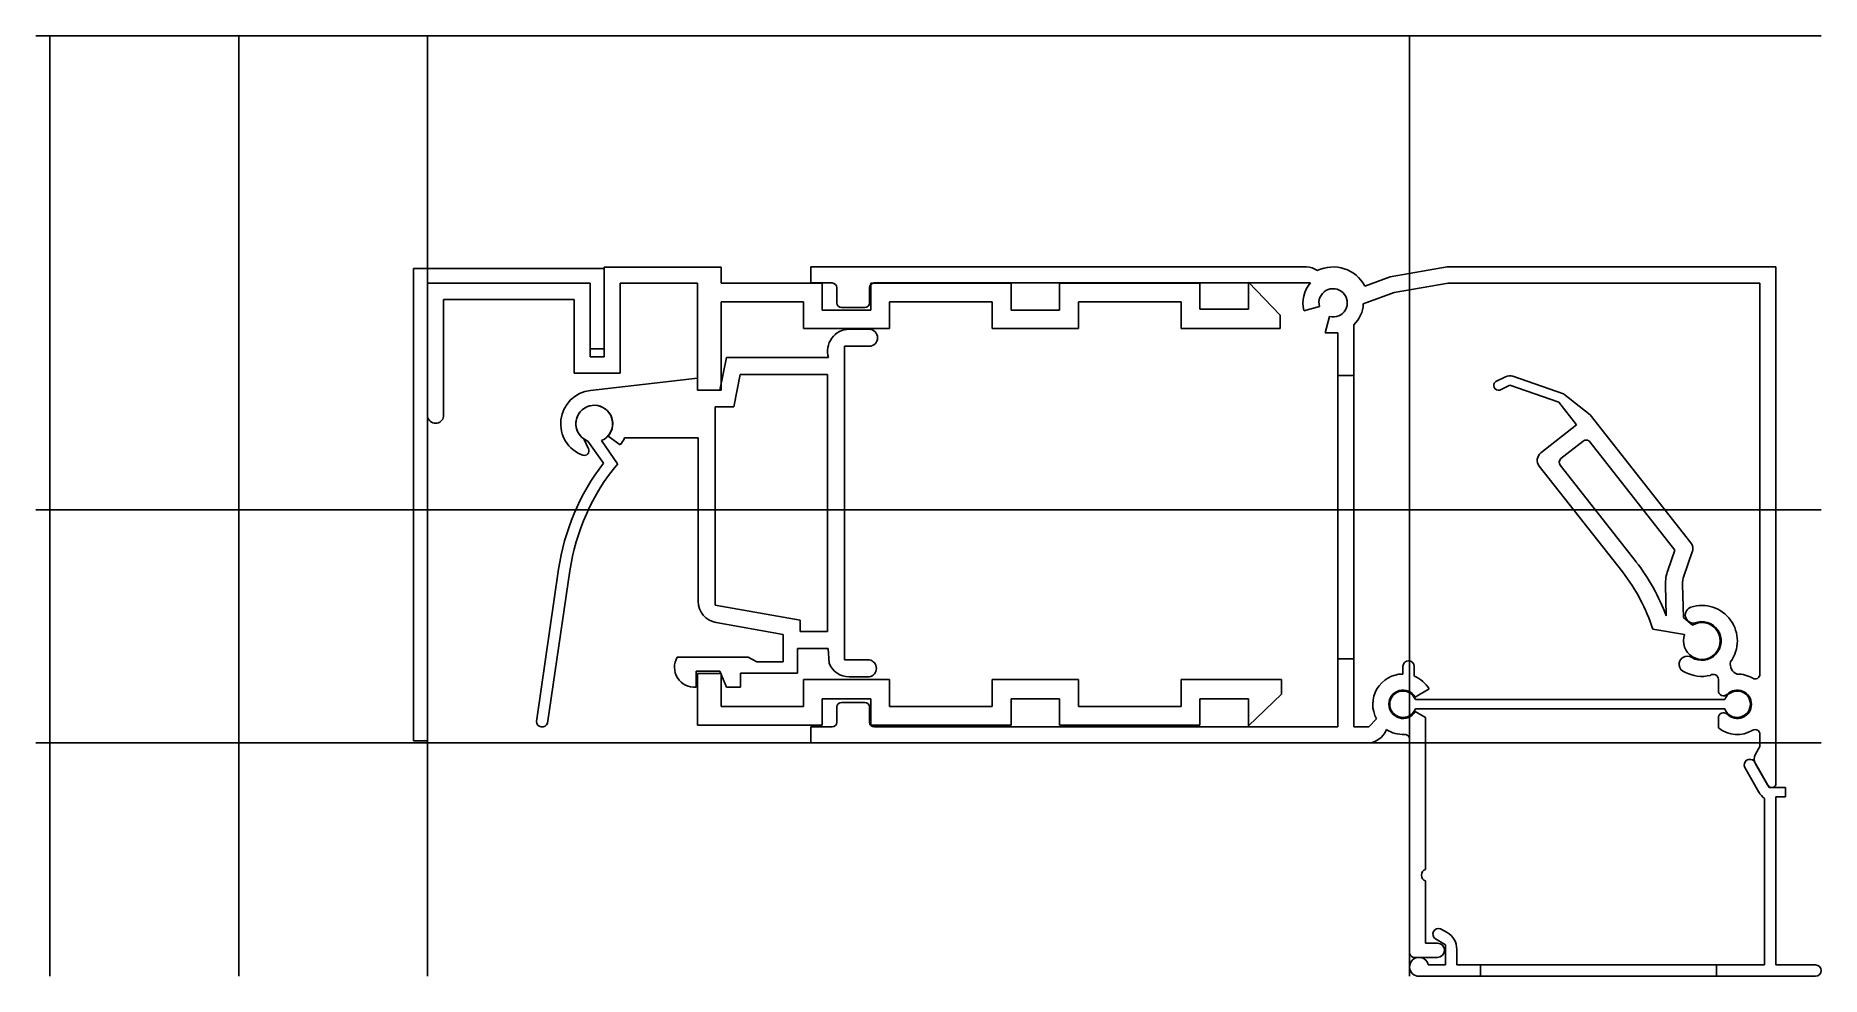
# Model space of a CAD drawing. Extents: x -146 to 44, y -25 to 75.
import ezdxf

# ---------------------------------------------------------------- set-up
doc = ezdxf.new("R2010")
doc.units = 0
doc.layers.get('0').update_dxf_attribs({"linetype": 'CONTINUOUS'})

msp = doc.modelspace()

# ---------------------------------------------------------------- linework, layer by layer
at = {"linetype": 'CONTINUOUS'}
for p, q in [((43.6, 74.88), (-145.5, 74.88)), ((-144, -24.7), (-144, 74.88)), ((-124, -24.7), (-124, 74.88)), ((-104, -24.7), (-104, 74.88)), ((0, -24.7), (0, 74.88)), ((-85.3, 50.22), (-105.5, 50.22)), ((-105.5, 50.22), (-105.5, 0.22)), ((-72.9, 50.37), (-85.3, 50.37)), ((-85.3, 50.37), (-85.3, 40.87)), ((-85.3, 41.72), (-85.3, 50.22)), ((-72.9, 48.67), (-72.9, 50.37)), ((-10.92, 50.4), (-63.4, 50.4)), ((-63.4, 50.4), (-63.4, 48.7)), ((-2.04, 49.34), (-4.73, 48.36)), ((3.99, 50.4), (-2.04, 49.34)), ((38.8, 50.4), (3.99, 50.4)), ((38.8, -4.43), (38.8, 50.4)), ((-104, 0.22), (-104, 48.69)), ((-104, 48.69), (-86.79, 48.69)), ((-86.79, 48.67), (-104, 48.67)), ((-104, 48.67), (-104, 34.58)), ((-86.79, 48.69), (-86.79, 41.72)), ((-86.79, 40.87), (-86.79, 48.67)), ((-83.6, 39.17), (-83.6, 48.67)), ((-83.6, 48.67), (-75.4, 48.67)), ((-75.4, 48.67), (-75.4, 37.37)), ((-62.2, 48.67), (-72.9, 48.67)), ((-63.4, 48.7), (-61.16, 48.7)), ((-62.2, 45.82), (-62.2, 48.67)), ((-60.66, 48.2), (-60.66, 46.6)), ((-57.2, 46.6), (-57.2, 48.2)), ((-42.2, 48.67), (-57.07, 48.67)), ((-57.07, 48.67), (-57.07, 45.82)), ((-56.7, 48.7), (-10.51, 48.7)), ((-42.2, 45.82), (-42.2, 48.67)), ((-22.2, 48.67), (-37.07, 48.67)), ((-37.07, 48.67), (-37.07, 45.82)), ((-22.2, 45.92), (-22.2, 48.67)), ((-13.71, 45.29), (-17.07, 48.8)), ((-17.07, 48.8), (-17.07, 45.92)), ((-4.9, 46.49), (-1.62, 47.68)), ((-1.62, 47.68), (4.09, 48.69)), ((4.09, 48.69), (37.1, 48.69)), ((37.1, 48.69), (37.1, 7.27)), ((-102.3, 34.58), (-102.3, 46.97)), ((-102.3, 46.97), (-88.49, 46.97)), ((-88.49, 46.97), (-88.49, 39.17)), ((-72.9, 37.37), (-72.9, 46.72)), ((-72.9, 46.72), (-64.2, 46.72)), ((-64.2, 46.72), (-64.2, 43.87)), ((-57.07, 45.82), (-62.2, 45.82)), ((-60.16, 46.1), (-57.7, 46.1)), ((-55.07, 43.87), (-55.07, 46.72)), ((-55.07, 46.72), (-44.2, 46.72)), ((-44.2, 46.72), (-44.2, 43.87)), ((-37.07, 45.82), (-42.2, 45.82)), ((-35.07, 43.87), (-35.07, 46.72)), ((-35.07, 46.72), (-24.2, 46.72)), ((-24.2, 46.72), (-24.2, 43.87)), ((-17.07, 45.92), (-22.2, 45.92)), ((-11.19, 45.77), (-9.55, 46.21)), ((-64.2, 43.87), (-55.07, 43.87)), ((-57.24, 43.8), (-59.34, 43.8)), ((-44.2, 43.87), (-35.07, 43.87)), ((-24.2, 43.87), (-13.71, 43.87)), ((-13.71, 43.87), (-13.71, 45.29)), ((-8.47, 45.15), (-8.94, 43.41)), ((-5.9, 38.9), (-5.9, 44.28)), ((-86.79, 41.72), (-85.3, 41.72)), ((-59.84, 8.8), (-59.84, 42)), ((-59.84, 42), (-57.24, 42)), ((-8.94, 43.41), (-7.6, 43.41)), ((-7.6, 43.41), (-7.6, 38.9)), ((-85.3, 40.87), (-86.79, 40.87)), ((-72.34, 40.8), (-73.05, 37.37)), ((-61.53, 40.8), (-72.34, 40.8)), ((-88.49, 39.17), (-83.6, 39.17)), ((-75.4, 38.62), (-86.75, 37.33)), ((-75.4, 37.37), (-75.4, 38.62)), ((-71.58, 35.6), (-70.88, 39)), ((-70.88, 39), (-61.64, 39)), ((-61.64, 39), (-61.64, 11.8)), ((-7.6, 38.9), (-5.9, 38.9)), ((-5.9, 38.9), (-7.6, 38.9)), ((-7.6, 38.9), (-7.6, 8.9)), ((-5.9, 8.9), (-5.9, 38.9)), ((10.16, 38.78), (9.12, 38.27)), ((9.56, 37.37), (10.6, 37.89)), ((10.6, 37.89), (15.79, 36.08)), ((16.31, 36.97), (10.93, 38.83)), ((-75.4, 37.37), (-72.9, 37.37)), ((-73.05, 37.37), (-75.4, 37.37)), ((15.79, 36.08), (17.68, 33.69)), ((19.13, 34.75), (16.31, 36.97)), ((-73.54, 14.6), (-73.54, 35.6)), ((-73.54, 35.6), (-71.58, 35.6)), ((29.78, 21.19), (19.13, 34.75)), ((-86.95, 31.16), (-87.46, 32.2)), ((-84.89, 32.5), (-83.6, 31.55)), ((-83.13, 32.3), (-75.34, 32.3)), ((-75.34, 32.3), (-75.34, 15.02)), ((17.68, 33.69), (13.9, 30.72)), ((-87.02, 31.97), (-85.37, 29.62)), ((-83.87, 29.57), (-85.58, 32.01)), ((16.03, 30.11), (18.39, 31.96)), ((19.1, 31.88), (28.1, 20.42)), ((13.73, 29.32), (22.57, 18.07)), ((23.98, 19.19), (15.95, 29.41)), ((-145.5, 24.7), (43.6, 24.7)), ((28.1, 20.42), (27.34, 18.27)), ((29.04, 17.67), (29.94, 20.24)), ((-90.12, 18.39), (-92.48, 2.29)), ((-91.29, 2.11), (-88.93, 18.21)), ((27.1, 16.73), (27.18, 13.45)), ((28.99, 13.3), (28.9, 16.78)), ((-64.54, 13.01), (-73.54, 14.6)), ((29.96, 12.48), (28.99, 13.3)), ((-73.44, 12.75), (-66.34, 11.5)), ((-66.34, 11.5), (-66.34, 8.6)), ((-64.54, 11.8), (-64.54, 13.01)), ((-61.64, 11.8), (-64.54, 11.8)), ((25.76, 12.05), (29.13, 11.5)), ((-64.84, 7.4), (-64.84, 10)), ((-64.84, 10), (-61.58, 10)), ((-61.58, 10), (-61.48, 8.46)), ((-70.05, 9.1), (-77.56, 9.1)), ((-75.56, 5.9), (-75.56, 7.6)), ((-75.56, 7.6), (-73.04, 7.6)), ((-73.04, 7.6), (-72.34, 5.9)), ((-69.14, 8.6), (-70.05, 9.1)), ((-66.34, 8.6), (-69.14, 8.6)), ((-57.24, 8.8), (-59.84, 8.8)), ((-5.9, 8.9), (-7.6, 8.9)), ((-7.6, 8.9), (-7.6, 1.7)), ((-7.6, 8.9), (-5.9, 8.9)), ((-5.9, 1.7), (-5.9, 8.9)), ((-0.7, 8.1), (-0.7, 7.3)), ((0.5, 7.07), (0.5, 8.1)), ((-75.4, 7.37), (-75.4, 1.87)), ((-72.9, 7.37), (-75.4, 7.37)), ((-72.9, 3.87), (-72.9, 7.37)), ((-72.34, 5.9), (-70.85, 5.9)), ((-70.85, 5.9), (-70.85, 7.4)), ((-70.85, 7.4), (-64.84, 7.4)), ((-55.07, 6.72), (-64.2, 6.72)), ((-64.2, 6.72), (-64.2, 3.87)), ((-59.34, 7), (-57.24, 7)), ((-55.07, 3.87), (-55.07, 6.72)), ((-35.07, 6.72), (-44.2, 6.72)), ((-44.2, 6.72), (-44.2, 3.87)), ((-35.07, 3.87), (-35.07, 6.72)), ((-13.57, 6.72), (-24.2, 6.72)), ((-24.2, 6.72), (-24.2, 3.87)), ((-13.57, 5.17), (-13.57, 6.72)), ((0.59, 4.86), (2.06, 5.72)), ((32.7, 6.74), (32.7, 5.54)), ((-64.2, 3.87), (-72.9, 3.87)), ((-62.2, 1.87), (-62.2, 4.67)), ((-62.2, 4.67), (-57.07, 4.67)), ((-60.66, 3.8), (-60.66, 2.2)), ((-57.7, 4.3), (-60.16, 4.3)), ((-57.2, 2.2), (-57.2, 3.8)), ((-57.07, 4.67), (-57.07, 1.87)), ((-44.2, 3.87), (-55.07, 3.87)), ((-42.2, 1.87), (-42.2, 4.67)), ((-42.2, 4.67), (-37.07, 4.67)), ((-37.07, 4.67), (-37.07, 1.87)), ((-24.2, 3.87), (-35.07, 3.87)), ((-22.2, 1.87), (-22.2, 4.67)), ((-22.2, 4.67), (-17.07, 4.67)), ((-17.07, 1.82), (-13.57, 5.17)), ((-17.07, 4.67), (-17.07, 1.82)), ((33.39, 4.6), (0.61, 4.6)), ((-3.49, 2.54), (-4.33, 1.7)), ((1.7, 2.7), (0.59, 3.34)), ((0.61, 3.6), (33.39, 3.6)), ((1.7, -13.39), (1.7, 2.7)), ((32.7, 2.66), (32.7, 1.6)), ((-145.5, 0), (43.6, 0)), ((-105.5, 0.22), (-104, 0.22)), ((-75.4, 1.87), (-62.2, 1.87)), ((-61.16, 1.7), (-63.4, 1.7)), ((-63.4, 1.7), (-63.4, 0)), ((-63.4, 0), (-4.51, 0)), ((-57.07, 1.87), (-42.2, 1.87)), ((-7.6, 1.7), (-56.7, 1.7)), ((-37.07, 1.87), (-22.2, 1.87)), ((-4.33, 1.7), (-5.9, 1.7)), ((0, 0.41), (0, -22.2)), ((37.1, 0.92), (37.1, -0.39)), ((37.1, -0.39), (36.63, -1.2)), ((35.49, -2.6), (36.98, -5.19)), ((38.08, -4.7), (36.48, -1.94)), ((36.63, -2.2), (37.92, -4.43)), ((39.8, -4.7), (38.08, -4.7)), ((39.8, -5.69), (39.8, -4.7)), ((37.6, -5.89), (37.6, -23.5)), ((38.8, -5.69), (39.8, -5.69)), ((38.8, -23.5), (38.8, -5.69)), ((1.7, -21.2), (1.7, -14.61)), ((2.74, -20.74), (3.8, -21.36)), ((3.98, -20.07), (3.27, -19.67)), ((2.95, -21.2), (1.7, -21.2)), ((3.8, -21.36), (3.8, -23.5)), ((5, -23.5), (5, -21.85)), ((0.69, -22.7), (2.95, -22.7)), ((3.8, -23.5), (1.98, -23.5)), ((7.5, -23.5), (5, -23.5)), ((32.5, -23.5), (7.5, -23.5)), ((7.5, -23.5), (7.5, -24.7)), ((7.5, -24.7), (7.5, -23.5)), ((37.6, -23.5), (32.5, -23.5)), ((32.5, -23.5), (32.5, -24.7)), ((32.5, -24.7), (32.5, -23.5)), ((43, -23.5), (38.8, -23.5)), ((1, -24.7), (7.5, -24.7)), ((7.5, -24.7), (32.5, -24.7)), ((32.5, -24.7), (43, -24.7))]:
    msp.add_line(p, q, dxfattribs=at)
for centre, radius, start, end in [((-10.92, 48.5), 1.9, 52.6303, 89.903), ((-8.1, 46.6), 3.8, 27.6224, 116.1226), ((-61.16, 48.2), 0.5, 0, 90), ((-56.7, 48.2), 0.5, 90, 180), ((-8.1, 46.6), 3.2, 138.901, 194.967), ((-8.1, 46.6), 1.5, 255.8286, 195.2423), ((-60.16, 46.6), 0.5, 180, 270), ((-57.7, 46.6), 0.5, 270, 0), ((-8.1, 46.61), 3.2, 313.3809, 357.9267), ((-59.34, 41.5), 2.3, 90.0222, 197.7189), ((-57.24, 42.9), 0.9, 270, 90), ((9.43, 37.86), 0.511, 127.4083, 284.6987), ((10.6, 37.88), 1, 71.0212, 116.4094), ((-86.35, 33.8), 3.55, 96.5093, 249.8578), ((-103.15, 34.71), 0.86, 188.746, 351.254), ((-86.35, 33.8), 1.95, 293.2681, 249.9142), ((-86.34, 33.8), 1.95, 318.2215, 235.0947), ((-86.35, 33.8), 3.55, 320.7648, 335.0872), ((-87.4, 30.94), 0.5, 249.9901, 26.1272), ((14.52, 29.93), 1, 128.2355, 217.9176), ((18.71, 31.57), 0.5, 37.9696, 129.1729), ((-66.18, 14.88), 24.2, 142.4813, 171.6644), ((-66.17, 14.88), 23, 140.3058, 171.6757), ((16.34, 29.72), 0.5, 128.6865, 218.2739), ((29, 20.57), 1, 340.7643, 38.3559), ((7.46, 6.22), 21, 20.1372, 38.1413), ((7.47, 6.21), 19.2, 17.6996, 38.1387), ((31.4, 16.85), 4.3, 160.7006, 181.5835), ((31.4, 16.84), 2.5, 160.6797, 181.4412), ((-73.04, 15.01), 2.3, 179.8742, 259.9847), ((30.06, 13.55), 0.86, 108.1041, 277.5341), ((30.96, 10.81), 3.75, 323.9567, 108.1453), ((30.95, 10.8), 1.95, 158.9634, 120.5114), ((30.94, 10.8), 2.05, 239.1711, 112.0794), ((-75.72, 8.02), 2.13, 149.6528, 274.358), ((-59.34, 9.3), 2.3, 201.421, 269.9721), ((-57.37, 7.9), 0.91, 278.5019, 81.4981), ((-0.1, 8.1), 0.6, 0, 180), ((29.4, 8.33), 0.86, 55.3466, 253.0309), ((35.09, 8.35), 1.13, 167.324, 248.592), ((-0.7, 4.1), 3.2, 90.0715, 209.1764), ((-0.7, 4.1), 3.2, 30.3226, 67.9326), ((30.95, 10.8), 3.75, 241.3287, 283.8993), ((32.17, 6.74), 0.53, 0.269, 127.1414), ((34.7, 4.1), 3.2, 59.2434, 90.4216), ((36.6, 7.28), 0.5, 238.6611, 359.1918), ((-60.16, 3.8), 0.5, 90, 180), ((-57.7, 3.8), 0.5, 0, 90), ((-0.7, 4.1), 1.5, 30.4421, 329.5579), ((-0.7, 4.1), 1.4, 20.9248, 339.0752), ((33.25, 5.55), 0.55, 180.7884, 313.7096), ((34.7, 4.1), 1.4, 200.9248, 159.0752), ((34.7, 4.1), 1.5, 224.427, 135.573), ((-91.87, 2.3), 0.61, 180.822, 341.9752), ((-61.16, 2.2), 0.5, 270, 0), ((-56.7, 2.2), 0.5, 180, 270), ((33.25, 2.65), 0.55, 46.2904, 179.2116), ((-4.51, 2.2), 2.2, 269.9241, 339.2345), ((-0.69, 4.1), 3.2, 236.738, 272.9539), ((-0.5, 0.4), 0.5, 1.0422, 93.4493), ((34.7, 4.1), 3.2, 231.3145, 300.8275), ((36.6, 0.92), 0.5, 359.6652, 121.3334), ((36.03, -2.33), 0.6, 41.1541, 206.226), ((37.5, -1.7), 1, 150, 210), ((38.99, -4.03), 2.32, 209.9054, 233.1581), ((38.36, -4.24), 0.48, 203.5565, 336.4435), ((1.89, -14), 0.64, 107.6124, 252.3876), ((3.06, -20.23), 0.6, 69.3486, 237.9505), ((2.95, -21.84), 2.05, 359.7894, 59.839), ((0.53, -22.19), 0.53, 180.5691, 287.5739), ((2.95, -21.95), 0.75, 270, 90), ((1, -23.7), 1, 11.537, 269.9883), ((43, -24.1), 0.6, 270, 90)]:
    msp.add_arc(centre, radius, start, end, dxfattribs=at)

doc.saveas('drawing.dxf')
